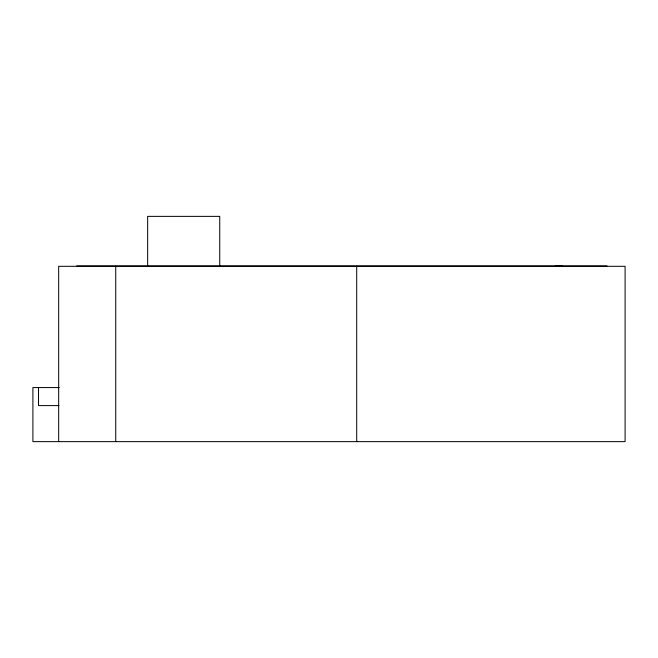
<?xml version="1.0" encoding="UTF-8"?>
<svg xmlns="http://www.w3.org/2000/svg" width="658" height="658" viewBox="0 0 658 658"><rect width="100%" height="100%" fill="white"/><g stroke="black" fill="none" stroke-linecap="round" stroke-linejoin="round"><path stroke-width="0.99" d="M555.188 266.169L562.006 265.922M76.706 265.922L607.063 265.931M59.286 387.57L32.9 387.57L32.9 441.633L625.1 441.633L625.1 266.309L58.669 266.309L58.669 441.633M58.965 405.591L38.518 405.591L38.518 387.57M356.71 266.309L356.71 441.633M219.739 266.35L219.739 216.367L147.655 216.367L147.655 266.35M115.742 266.309L115.742 441.633"/></g></svg>
